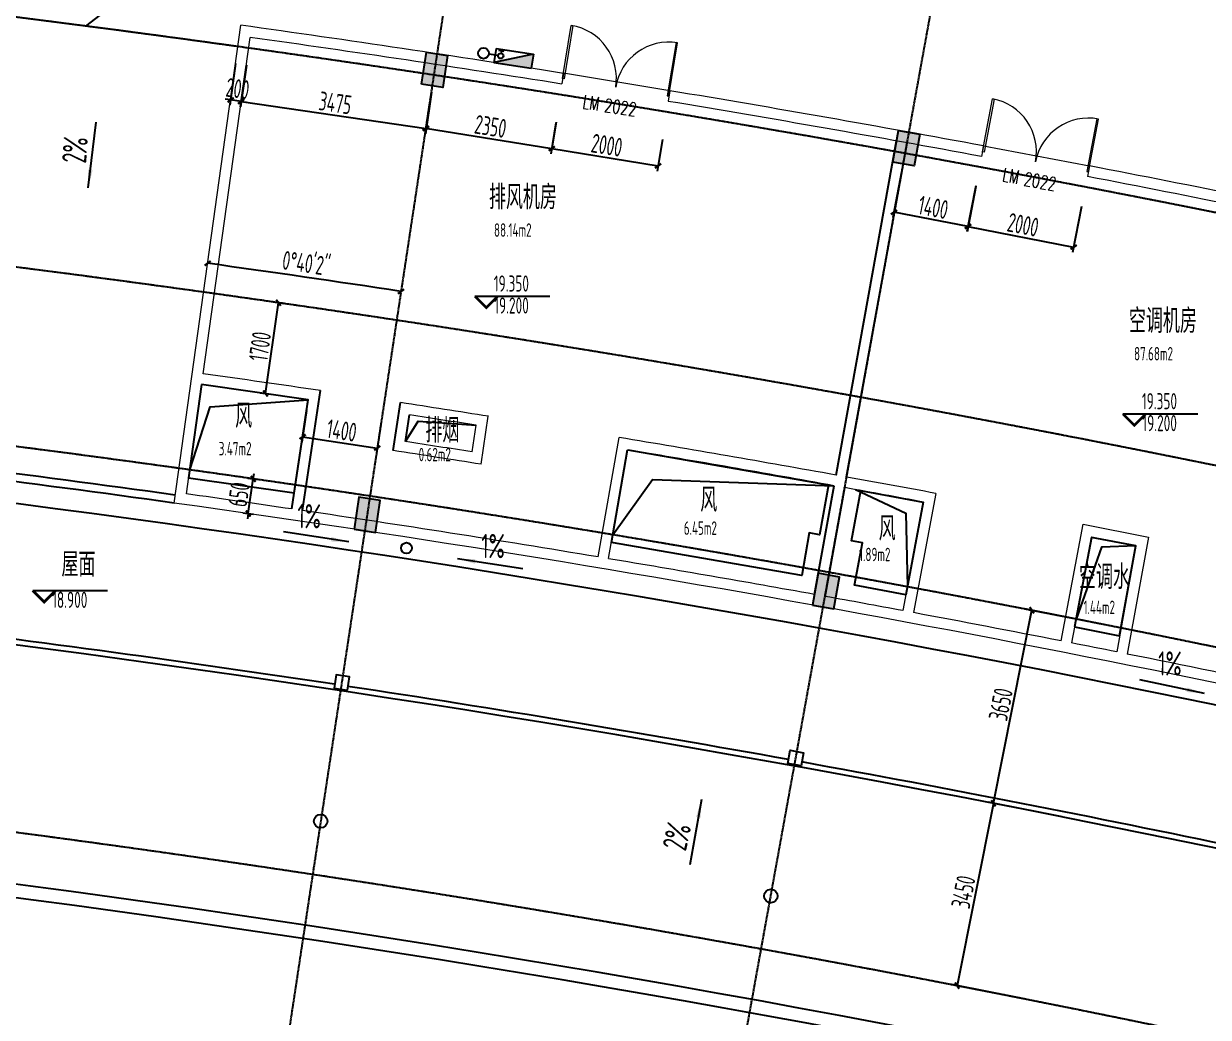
# Model space of a CAD drawing. Header units: millimetres. Extents: x 11536546 to 24947533, y -12764720 to -6308891.
# Drawn here: x 11817366 to 11839339, y -6406441 to -6388009 of the extents above; entities that cross this region are included whole.
import ezdxf
from ezdxf.enums import TextEntityAlignment as Align

# ---------------------------------------------------------------- set-up
doc = ezdxf.new("R2010")
doc.units = ezdxf.units.MM
doc.header["$LTSCALE"] = 10
doc.linetypes.add('A2-RG-AXIS$0$CENTER', pattern=[2, 1.25, -0.25, 0.25, -0.25])
doc.linetypes.add('A2-RG-AXIS$0$DOTE', pattern=[2.42, 2, -0.2, 0.02, -0.2])
for name, color, linetype in [('A2-RB-F5$0$$34$A-DIMS-100', 1, 'Continuous'), ('A2-RG-AXIS$0$A-GRID', 1, 'A2-RG-AXIS$0$CENTER'), ('A2-RI-F5$0$$0$AUDIT_D_120618114340-341', 1, 'Continuous'), ('A2-RI-F5$0$$2$A-SYMB', 4, 'Continuous'), ('A2-RI-F5$0$0P-FE-FH-P', 41, 'A2-RI-F5$0$YJdef_FE-FH_LINE_F'), ('A2-RI-F5$0$0P-FE-FH-V', 141, 'Continuous'), ('A2-RI-F5$0$0P-FE-HY', 141, 'Continuous'), ('A2-RI-F5$0$A-COLUMN', 9, 'Continuous'), ('A2-RI-F5$0$A-HOLE', 2, 'Continuous'), ('A2-RI-F5$0$A-ROOF-DRAN', 175, 'Continuous'), ('A2-RI-F5$0$A-ROOF-EDGE', 2, 'Continuous'), ('A2-RI-F5$0$A-SYMB', 4, 'Continuous'), ('A2-RI-F5$0$A-SYMB-AREA', 4, 'Continuous'), ('A2-RI-F5$0$A-SYMB-DOOR', 4, 'Continuous'), ('A2-RI-F5$0$A-SYMB-NAME', 4, 'Continuous'), ('A2-RI-F5$0$A-SYMB-VOID', 35, 'Continuous'), ('A2-RI-F5$0$an-wall', 4, 'Continuous'), ('A2-RS-F5$0$A-HATH-GRAY', 8, 'Continuous'), ('A2-RS-F5$0$A-WALL-CONC', 6, 'Continuous')]:
    doc.layers.add(name, color=color, linetype=linetype)
for name, color, linetype, lineweight in [('A2-RI-F5$0$$0$A-WALL', 7, 'Continuous', 5), ('A2-RI-F5$0$A-DOOR', 32, 'Continuous', 5), ('A2-RI-F5$0$A-WALL', 7, 'Continuous', 5), ('A2-RI-F5$0$ECADI-PARCEL NAMES', 2, 'Continuous', 9)]:
    doc.layers.add(name, color=color, linetype=linetype, lineweight=lineweight)
doc.styles.add('A2-RB-F5$0$$0$XD2008', font='hzs.shx', dxfattribs={"width": 0.7, "bigfont": 'hztxt.shx'})
doc.styles.add('A2-RI-F5$0$$0$XD2008', font='hzs.shx', dxfattribs={"width": 0.7, "bigfont": 'hztxt.shx'})
doc.styles.add('A2-RI-F5$0$ECADI', font='hzs.shx', dxfattribs={"width": 0.7, "bigfont": 'hztxt.shx'})
doc.styles.add('A2-RI-F5$0$ECADI-TXT', font='simplex.shx', dxfattribs={"bigfont": 'hztxt.shx'})
doc.styles.add('A2-RI-F5$0$hz1', font='hzs.shx', dxfattribs={"width": 0.75, "bigfont": 'hztxt.shx'})
doc.linetypes.add('A2-RI-F5$0$YJdef_FE-FH_LINE_F', pattern='A,4,-0.2,["F",A2-RI-F5$0$hz1,S=0.2,R=0,X=-0.1,Y=-0.1],-0.1', length=4.3)
doc.dimstyles.new('A2-RB-F5$0$$0$XD100$0', dxfattribs={"dimscale": 100, "dimtxt": 3.5, "dimasz": 1, "dimexe": 1, "dimexo": 2, "dimgap": 0.5, "dimtad": 1, "dimdec": 0, "dimdsep": 46, "dimtxsty": 'A2-RB-F5$0$$0$XD2008', "dimblk1": 'A2-RB-F5$0$$20$_ArchTick', "dimblk2": 'A2-RB-F5$0$$20$_ArchTick', "dimsah": 1, "dimcen": 2.5, "dimclrt": 4, "dimaunit": 1, "dimadec": 0, "dimazin": 0, "dimtfac": 1, "dimtdec": 0, "dimtix": 1, "dimtmove": 2, "dimatfit": 3, "dimfxl": 0, "dimtolj": 1, "dimtzin": 0, "dimarcsym": 0})

# ---------------------------------------------------------------- blocks, each defined once
blk = doc.blocks.new('A2-RS-F5')
at = {"layer": 'A2-RS-F5$0$A-HATH-GRAY', "ltscale": 3}
h = blk.add_hatch(color=256, dxfattribs=at)
h.paths.add_polyline_path([(11842322, -6391691), (11842713, -6391773), (11842589, -6392360), (11842198, -6392278)])
h.paths.add_polyline_path([(11833592, -6389988), (11833986, -6390056), (11833883, -6390647), (11833489, -6390579)])
h.paths.add_polyline_path([(11824745, -6389130), (11824835, -6388536), (11825230, -6388596), (11825140, -6389190)])
h.paths.add_polyline_path([(11852697, -6394780), (11853087, -6394870), (11853221, -6394285), (11852832, -6394195)])
h.paths.add_polyline_path([(11847879, -6393631), (11848268, -6393725), (11848409, -6393141), (11848020, -6393048)])
h.paths.add_polyline_path([(11854621, -6386809), (11855011, -6386899), (11855146, -6386314), (11854756, -6386224)])
h.paths.add_polyline_path([(11849801, -6385659), (11850189, -6385753), (11850330, -6385169), (11849941, -6385076)])
h.paths.add_polyline_path([(11850762, -6402796), (11851151, -6402890), (11851291, -6402306), (11850902, -6402213)])
h.paths.add_polyline_path([(11845946, -6401652), (11846335, -6401745), (11846475, -6401162), (11846086, -6401068)])
h.paths.add_polyline_path([(11840458, -6400444), (11840849, -6400527), (11840973, -6399940), (11840581, -6399857)])
h.paths.add_polyline_path([(11831998, -6398793), (11832391, -6398865), (11832498, -6398274), (11832105, -6398203)])
h.paths.add_polyline_path([(11823494, -6397385), (11823890, -6397445), (11823979, -6396852), (11823584, -6396792)])
h.paths.add_polyline_path([(11793833, -6381539), (11794232, -6381564), (11794271, -6380965), (11793872, -6380940)])
h.paths.add_polyline_path([(11801616, -6382017), (11802015, -6382043), (11802054, -6381444), (11801655, -6381419)])
h.paths.add_polyline_path([(11801857, -6378275), (11802256, -6378301), (11802294, -6377702), (11801895, -6377676)])
h.paths.add_polyline_path([(11794074, -6377796), (11794473, -6377822), (11794512, -6377223), (11794112, -6377197)])
h.paths.add_polyline_path([(11800792, -6394842), (11801191, -6394867), (11801229, -6394268), (11800830, -6394243)])
h.paths.add_polyline_path([(11793208, -6394376), (11793607, -6394402), (11793646, -6393803), (11793247, -6393778)])
h.paths.add_polyline_path([(11801032, -6391099), (11801431, -6391125), (11801470, -6390526), (11801071, -6390500)])
h.paths.add_polyline_path([(11793782, -6385445), (11794182, -6385471), (11794143, -6386069), (11793744, -6386044)])
h.paths.add_polyline_path([(11789498, -6385266), (11789898, -6385280), (11789877, -6385880), (11789477, -6385866)])
h.paths.add_polyline_path([(11780626, -6385086), (11781026, -6385086), (11781027, -6385686), (11780627, -6385686)])
h.paths.add_polyline_path([(11771756, -6385156), (11772156, -6385150), (11772167, -6385749), (11771767, -6385756)])
h.paths.add_polyline_path([(11762877, -6385486), (11763277, -6385465), (11763307, -6386064), (11762908, -6386085)])
h.paths.add_polyline_path([(11789181, -6394211), (11789581, -6394225), (11789602, -6393625), (11789202, -6393611)])
h.paths.add_polyline_path([(11780564, -6394035), (11780964, -6394037), (11780967, -6393437), (11780567, -6393435)])
h.paths.add_polyline_path([(11771944, -6394106), (11772344, -6394097), (11772331, -6393497), (11771931, -6393506)])
h.paths.add_polyline_path([(11752786, -6395149), (11753185, -6395118), (11753137, -6394520), (11752739, -6394551)])
h.paths.add_polyline_path([(11756405, -6378216), (11756804, -6378185), (11756756, -6377587), (11756357, -6377618)])
h.paths.add_polyline_path([(11793449, -6390634), (11793848, -6390659), (11793887, -6390061), (11793487, -6390035)])
h.paths.add_polyline_path([(11763331, -6394424), (11763730, -6394404), (11763700, -6393805), (11763300, -6393825)])
h.paths.add_polyline_path([(11751470, -6378602), (11751869, -6378570), (11751821, -6377972), (11751422, -6378003)])
h.paths.add_polyline_path([(11757057, -6386441), (11757456, -6386413), (11757410, -6385815), (11757012, -6385843)])
h.paths.add_polyline_path([(11752124, -6386826), (11752523, -6386794), (11752475, -6386196), (11752077, -6386228)])
h.paths.add_polyline_path([(11757522, -6394777), (11757921, -6394747), (11757872, -6394149), (11757473, -6394179)])
at = {"layer": 'A2-RS-F5$0$A-WALL-CONC'}
for points in [[(11824745, -6389130), (11824835, -6388536), (11825230, -6388596), (11825140, -6389190)], [(11833592, -6389988), (11833986, -6390056), (11833883, -6390647), (11833489, -6390579)]]:
    blk.add_lwpolyline(points, close=True, dxfattribs=at)
for points in [[(11823494, -6397385), (11823890, -6397445), (11823979, -6396852), (11823584, -6396792)], [(11831998, -6398793), (11832391, -6398865), (11832498, -6398274), (11832105, -6398203)]]:
    blk.add_3dface(points, dxfattribs=at)
blk = doc.blocks.new('A2-RG-AXIS')
at = {"layer": 'A2-RG-AXIS$0$A-GRID', "linetype": 'A2-RG-AXIS$0$DOTE'}
for p, q in [((11827609, -6371560.4), (11821587.2, -6411306.8)), ((11829692, -6412654), (11836852.5, -6373096.9))]:
    blk.add_line(p, q, dxfattribs=at)
for radius, start, end in [(313400, 75.589285, 95.407644), (308700, 75.589285, 95.407644), (304100, 75.589285, 95.407644), (300800, 75.589285, 95.407644), (293700, 75.589281, 95.407645), (289100, 75.589281, 95.407645)]:
    blk.add_arc((11778730.7, -6694178.7), radius, start, end, dxfattribs=at)
blk = doc.blocks.new('A2-RI-F5$0$A$C2779201F')
for points in [[(0, 0), (0, 1000), (30, 1000), (30, 0)], [(2000, 0), (2000, 1000), (1970, 1000), (1970, 0)]]:
    blk.add_lwpolyline(points, close=True)
for centre, start, end in [((0, 0), 0, 90), ((2000, 0), 90, 180)]:
    blk.add_arc(centre, 1000, start, end)
blk = doc.blocks.new('A2-RI-F5$0$$2$ECADI-TAG-HGHT（国标）')
at = {"color": 1}
blk.add_line((-2.12, 2.12), (11.77, 2.12), dxfattribs=at)
at = {"color": 1, "const_width": 0.5}
blk.add_lwpolyline([(-2.12, 2.12), (0, 0), (2.12, 2.12)], dxfattribs=at)
at = {"style": 'A2-RI-F5$0$$0$XD2008', "width": 0.7}
blk.add_attdef('FL', text='', height=3, dxfattribs=at).set_placement((-2.69, 2.97), align=Align.RIGHT)
for tag, p in [('F.F.L.', (2.28, 2.97)), ('T.O.S.', (2.28, -1.1))]:
    blk.add_attdef(tag, p, '', height=3, dxfattribs=at)
blk = doc.blocks.new('A2-RI-F5$0$5erhfh')
at = {"layer": 'A2-RI-F5$0$A-SYMB-AREA', "style": 'A2-RI-F5$0$ECADI', "width": 0.7}
blk.add_attdef('340M2', text='', height=2.5, dxfattribs=at).set_placement((0, 1.25), align=Align.MIDDLE_LEFT)
at = {"layer": 'A2-RI-F5$0$A-SYMB-NAME', "style": 'A2-RI-F5$0$ECADI', "width": 0.7}
blk.add_attdef('CHINESENAME', (-12.29, 3.09), '', height=4.5, dxfattribs=at)
blk = doc.blocks.new('A2-RI-F5$0$ECADI-TAG-DOOR')
blk = doc.blocks.new('A2-RI-F5$0$A$C6F954C98')
at = {"extrusion": (0, 0, -1)}
blk.add_hatch(color=256, dxfattribs=at).paths.add_polyline_path([(-260, 700), (0, 0), (0, 700)])
for p, q in [((260, 700), (0, 700)), ((0, 0), (0, 700)), ((260, 700), (0, 0)), ((260, 0), (260, 700)), ((260, 0), (0, 0)), ((231, 106, 0), (191, 106, 0)), ((231, 156, 0), (231, 56, 0))]:
    blk.add_line(p, q, dxfattribs=at)
blk.add_circle((-141, 106, 0), 50, dxfattribs=at)
blk = doc.blocks.new('A2-RI-F5')
for p, q in [((11832434, -6396382), (11833556, -6390183)), ((11832631, -6396418), (11833753, -6390219)), ((11822535, -6397040), (11822872, -6394816)), ((11822337, -6397011), (11822644, -6394984)), ((11824221, -6395928), (11824355, -6395038)), ((11824448, -6395760), (11824523, -6395266)), ((11832033, -6398596), (11832399, -6396579)), ((11832230, -6398632), (11832595, -6396615))]:
    blk.add_line(p, q)
at = {"layer": 'A2-RI-F5$0$$0$A-WALL'}
for p, q in [((11825850, -6396181), (11825984, -6395291)), ((11825682, -6395952), (11825757, -6395458))]:
    blk.add_line(p, q, dxfattribs=at)
for radius, start, end in [(302600, 81.61213, 82.02877), (302400, 81.65018, 82.02876), (302600, 81.01597, 81.32811), (302400, 81.05362, 81.29018), (301900, 81.05307, 81.29003), (302600, 79.77737, 80.55084), (301700, 81.01487, 81.32795), (302400, 79.77739, 80.5133), (302600, 79.42129, 79.7395), (302400, 79.45918, 79.7395)]:
    blk.add_arc((11778731, -6694179), radius, start, end, dxfattribs=at)
at = {"layer": 'A2-RI-F5$0$$0$AUDIT_D_120618114340-341'}
for p, q in [((11818562, -6391052), (11818709, -6389833)), ((11823397, -6397622), (11822184, -6397433)), ((11825410, -6397932), (11826624, -6398117)), ((11839270, -6400433), (11838069, -6400179)), ((11829937, -6402403), (11829723, -6403612))]:
    blk.add_line(p, q, dxfattribs=at)
at = {"layer": 'A2-RI-F5$0$$0$AUDIT_D_120618114340-341', "extrusion": (0, 0, -1)}
for points in [[(-11818645, -6390727), (-11818562, -6390716), (-11818561, -6391055)], [(-11823062, -6397614), (-11823074, -6397531), (-11823401, -6397623)], [(-11825733, -6398026), (-11825746, -6397943), (-11825407, -6397932)], [(-11838936, -6400407), (-11838953, -6400325), (-11839274, -6400433)], [(-11829922, -6402738), (-11829839, -6402724), (-11829938, -6402399)]]:
    blk.add_solid(points, dxfattribs=at)
at = {"layer": 'A2-RI-F5$0$0P-FE-FH-P'}
blk.add_line((11826165, -6388598, 0), (11825994, -6388573, 0), dxfattribs=at)
at = {"layer": 'A2-RI-F5$0$0P-FE-FH-V'}
blk.add_circle((11825895, -6388558, 0), 100, dxfattribs=at)
at = {"layer": 'A2-RI-F5$0$A-COLUMN'}
for points in [[(11823370, -6400375), (11823407, -6400128), (11823160, -6400090), (11823123, -6400338)], [(11831542, -6401733), (11831586, -6401487), (11831832, -6401532), (11831788, -6401778)]]:
    blk.add_lwpolyline(points, close=True, dxfattribs=at)
for centre in [(11822875, -6402803), (11831224, -6404191)]:
    blk.add_circle(centre, 125, dxfattribs=at)
at = {"layer": 'A2-RI-F5$0$A-HOLE', "ltscale": 500}
for points in [[(11820666, -6394701), (11820425, -6396431), (11822383, -6396711), (11822644, -6394984), (11820666, -6394701)], [(11828572, -6395914), (11832297, -6396561), (11832128, -6397494), (11831936, -6397456), (11831799, -6398248), (11828268, -6397636), (11828567, -6395914)], [(11832887, -6396668), (11834050, -6396885), (11833730, -6398601), (11832776, -6398427), (11832923, -6397639), (11832718, -6397602), (11832896, -6396669)], [(11836860, -6399200), (11837693, -6399366), (11837996, -6397694), (11837174, -6397539), (11836860, -6399200)]]:
    blk.add_lwpolyline(points, dxfattribs=at)
at = {"layer": 'A2-RI-F5$0$A-ROOF-DRAN'}
blk.add_circle((11824466, -6397736), 100, dxfattribs=at)
for radius, start, end in [(308700, 82.06636, 83.1045), (299750, 77.09857, 93.89836)]:
    blk.add_arc((11778731, -6694179), radius, start, end, dxfattribs=at)
at = {"layer": 'A2-RI-F5$0$A-ROOF-EDGE'}
for centre, radius, start, end in [((11778730, -6694179), 300300, 82.06659, 85.19349), ((11779034, -6691537), 297492, 82.05438, 85.20868), ((11778731, -6694179), 292750, 76.29192, 95.32205), ((11778731, -6694179), 292500, 76.24299, 95.37098)]:
    blk.add_arc(centre, radius, start, end, dxfattribs=at)
at = {"layer": 'A2-RI-F5$0$A-SYMB'}
blk.add_lwpolyline([(11820414, -6387537), (11819178, -6387537), (11818510, -6388052)], dxfattribs=at)
at = {"layer": 'A2-RI-F5$0$A-SYMB-VOID', "ltscale": 500}
for points in [[(11820446, -6396285), (11820827, -6395116), (11822644, -6394984)], [(11824448, -6395760), (11824683, -6395385), (11825757, -6395458)], [(11828294, -6397490), (11829029, -6396465), (11832399, -6396579)], [(11832792, -6396650), (11833726, -6397089), (11833757, -6398455)], [(11837996, -6397694), (11837356, -6397721), (11836887, -6399054)]]:
    blk.add_lwpolyline(points, dxfattribs=at)
at = {"layer": 'A2-RI-F5$0$A-WALL'}
for p, q in [((11820157, -6396901), (11821395, -6388037)), ((11820694, -6394502), (11821565, -6388263)), ((11827379, -6388931), (11827348, -6389127)), ((11829353, -6389252), (11829320, -6389449)), ((11835172, -6390275), (11835135, -6390472)), ((11837137, -6390647), (11837099, -6390843)), ((11820383, -6396731), (11820666, -6394701)), ((11828019, -6397900), (11828409, -6395685)), ((11828216, -6397933), (11828572, -6395914)), ((11834051, -6396882), (11833674, -6398897)), ((11834284, -6396722), (11833871, -6398934)), ((11836607, -6399458), (11837017, -6397296)), ((11837017, -6397296), (11838228, -6397536)), ((11837176, -6397531), (11836804, -6399496)), ((11837176, -6397531), (11837996, -6397694)), ((11838228, -6397536), (11837836, -6399702)), ((11837996, -6397694), (11837640, -6399662))]:
    blk.add_line(p, q, dxfattribs=at)
for radius, start, end in [(309100, 80.94478, 82.06634), (308900, 80.9448, 82.02925), (308900, 79.47895, 80.57408), (309100, 79.47888, 80.57405), (309100, 78.01637, 79.10813), (308900, 78.01644, 79.10821), (300150, 76.83045, 82.06676), (300350, 81.65199, 82.0286), (300350, 80.55492, 81.61383), (300350, 79.77765, 80.51676), (300350, 79.45944, 79.7395), (300350, 78.88976, 79.42129), (300350, 78.68897, 78.8516), (300350, 78.03699, 78.65081)]:
    blk.add_arc((11778731, -6694179), radius, start, end, dxfattribs=at)
at = {"layer": 'A2-RI-F5$0$an-wall'}
for radius, start, end in [(297150, 76.6606, 94.29744), (297250, 81.40887, 83.00609), (297250, 79.76345, 81.36068), (297250, 78.11804, 79.71526)]:
    blk.add_arc((11778730, -6694179), radius, start, end, dxfattribs=at)
at = {"layer": 'A2-RI-F5$0$ECADI-PARCEL NAMES'}
for p, q in [((11829353, -6389252), (11827379, -6388929)), ((11835172, -6390275), (11837137, -6390644)), ((11837134, -6390661), (11837134, -6390661))]:
    blk.add_line(p, q, dxfattribs=at)
ref = blk.add_blockref('A2-RI-F5$0$5erhfh', (11818875, -6390601), dxfattribs=dict(xscale=-99.99999999968374, yscale=99.99999999968374, zscale=99.99999999968374, rotation=85.5891227140324))
ref.add_attrib('CHINESENAME', '2%%%', (11818523, -6390609), dxfattribs={"layer": 'A2-RI-F5$0$A-SYMB-NAME', "height": 450, "rotation": 85.5891, "style": 'A2-RI-F5$0$ECADI', "width": 0.7})
ref = blk.add_blockref('A2-RI-F5$0$5erhfh', (11826881, -6394086), dxfattribs=dict(xscale=100, yscale=100, zscale=100))
ref.add_attrib('340M2', '88.14m2', (11826089, -6391962), dxfattribs={"layer": 'A2-RI-F5$0$A-SYMB-AREA', "height": 250, "style": 'A2-RI-F5$0$ECADI', "width": 0.7})
ref.add_attrib('CHINESENAME', '排风机房', (11825996, -6391452), dxfattribs={"layer": 'A2-RI-F5$0$A-SYMB-NAME', "height": 450, "style": 'A2-RI-F5$0$ECADI', "width": 0.7})
ref = blk.add_blockref('A2-RI-F5$0$5erhfh', (11838753, -6396381), dxfattribs=dict(xscale=100, yscale=100, zscale=100))
ref.add_attrib('340M2', '87.68m2', (11837961, -6394256), dxfattribs={"layer": 'A2-RI-F5$0$A-SYMB-AREA', "height": 250, "style": 'A2-RI-F5$0$ECADI', "width": 0.7})
ref.add_attrib('CHINESENAME', '空调机房', (11837867, -6393747), dxfattribs={"layer": 'A2-RI-F5$0$A-SYMB-NAME', "height": 450, "style": 'A2-RI-F5$0$ECADI', "width": 0.7})
ref = blk.add_blockref('A2-RI-F5$0$5erhfh', (11822173, -6398142), dxfattribs=dict(xscale=100, yscale=100, zscale=100))
ref.add_attrib('340M2', '3.47m2', (11820985, -6396017), dxfattribs={"layer": 'A2-RI-F5$0$A-SYMB-AREA', "height": 250, "style": 'A2-RI-F5$0$ECADI', "width": 0.7})
ref.add_attrib('CHINESENAME', '风', (11821288, -6395507), dxfattribs={"layer": 'A2-RI-F5$0$A-SYMB-NAME', "height": 450, "style": 'A2-RI-F5$0$ECADI', "width": 0.7})
ref = blk.add_blockref('A2-RI-F5$0$5erhfh', (11826320, -6396894), dxfattribs=dict(xscale=100, yscale=100, zscale=100))
ref.add_attrib('340M2', '0.62m2', (11824692, -6396127), dxfattribs={"layer": 'A2-RI-F5$0$A-SYMB-AREA', "height": 250, "style": 'A2-RI-F5$0$ECADI', "width": 0.7})
ref.add_attrib('CHINESENAME', '排烟', (11824817, -6395779), dxfattribs={"layer": 'A2-RI-F5$0$A-SYMB-NAME', "height": 450, "style": 'A2-RI-F5$0$ECADI', "width": 0.7})
ref = blk.add_blockref('A2-RI-F5$0$5erhfh', (11830800, -6399700), dxfattribs=dict(xscale=100, yscale=100, zscale=100))
ref.add_attrib('340M2', '6.45m2', (11829610, -6397491), dxfattribs={"layer": 'A2-RI-F5$0$A-SYMB-AREA', "height": 250, "style": 'A2-RI-F5$0$ECADI', "width": 0.7})
ref.add_attrib('CHINESENAME', '风', (11829915, -6397066), dxfattribs={"layer": 'A2-RI-F5$0$A-SYMB-NAME', "height": 450, "style": 'A2-RI-F5$0$ECADI', "width": 0.7})
ref = blk.add_blockref('A2-RI-F5$0$5erhfh', (11822975, -6397723), dxfattribs=dict(xscale=99.99999999968374, yscale=99.99999999968374, zscale=99.99999999968374, rotation=359.5617199320547))
ref.add_attrib('CHINESENAME', '1%%%', (11822443, -6397369), dxfattribs={"layer": 'A2-RI-F5$0$A-SYMB-NAME', "height": 450, "rotation": 359.5617, "style": 'A2-RI-F5$0$ECADI', "width": 0.7})
ref = blk.add_blockref('A2-RI-F5$0$5erhfh', (11834110, -6400232), dxfattribs=dict(xscale=100, yscale=100, zscale=100))
ref.add_attrib('340M2', '1.89m2', (11832860, -6397980), dxfattribs={"layer": 'A2-RI-F5$0$A-SYMB-AREA', "height": 250, "style": 'A2-RI-F5$0$ECADI', "width": 0.7})
ref.add_attrib('CHINESENAME', '风', (11833225, -6397597), dxfattribs={"layer": 'A2-RI-F5$0$A-SYMB-NAME', "height": 450, "style": 'A2-RI-F5$0$ECADI', "width": 0.7})
ref = blk.add_blockref('A2-RI-F5$0$5erhfh', (11826386, -6398276), dxfattribs=dict(xscale=99.99999999968374, yscale=99.99999999968374, zscale=99.99999999968374, rotation=359.5617199320547))
ref.add_attrib('CHINESENAME', '1%%%', (11825853, -6397922), dxfattribs={"layer": 'A2-RI-F5$0$A-SYMB-NAME', "height": 450, "rotation": 359.5617, "style": 'A2-RI-F5$0$ECADI', "width": 0.7})
ref = blk.add_blockref('A2-RI-F5$0$5erhfh', (11818952, -6400901), dxfattribs=dict(xscale=100, yscale=100, zscale=100))
ref.add_attrib('CHINESENAME', '屋面', (11818067, -6398266), dxfattribs={"layer": 'A2-RI-F5$0$A-SYMB-NAME', "height": 450, "style": 'A2-RI-F5$0$ECADI', "width": 0.7})
ref = blk.add_blockref('A2-RI-F5$0$5erhfh', (11838741, -6399704), dxfattribs=dict(xscale=100, yscale=100, zscale=100))
ref.add_attrib('340M2', '1.44m2', (11837024, -6398960), dxfattribs={"layer": 'A2-RI-F5$0$A-SYMB-AREA', "height": 250, "style": 'A2-RI-F5$0$ECADI', "width": 0.7})
ref.add_attrib('CHINESENAME', '空调水', (11836941, -6398498), dxfattribs={"layer": 'A2-RI-F5$0$A-SYMB-NAME', "height": 450, "style": 'A2-RI-F5$0$ECADI', "width": 0.7})
ref = blk.add_blockref('A2-RI-F5$0$5erhfh', (11838940, -6400456), dxfattribs=dict(xscale=99.99999999968374, yscale=99.99999999968374, zscale=99.99999999968374, rotation=359.5617199320547))
ref.add_attrib('CHINESENAME', '1%%%', (11838408, -6400101), dxfattribs={"layer": 'A2-RI-F5$0$A-SYMB-NAME', "height": 450, "rotation": 359.5617, "style": 'A2-RI-F5$0$ECADI', "width": 0.7})
ref = blk.add_blockref('A2-RI-F5$0$5erhfh', (11830105, -6402925), dxfattribs=dict(xscale=99.99999999968377, yscale=99.99999999968377, zscale=99.99999999968377, rotation=77.49466613827126))
ref.add_attrib('CHINESENAME', '2%%%', (11829648, -6403372), dxfattribs={"layer": 'A2-RI-F5$0$A-SYMB-NAME', "height": 450, "rotation": 77.4947, "style": 'A2-RI-F5$0$ECADI', "width": 0.7})
at = {"layer": 'A2-RI-F5$0$$2$A-SYMB'}
ref = blk.add_blockref('A2-RI-F5$0$$2$ECADI-TAG-HGHT（国标）', (11825948, -6393276), dxfattribs=dict(at, xscale=100, yscale=100, zscale=100))
ref.add_attrib('F.F.L.', '19.350', (11826085, -6392979), dxfattribs={"layer": '0', "height": 300, "style": 'A2-RI-F5$0$$0$XD2008', "width": 0.7})
ref.add_attrib('T.O.S.', '19.200', (11826094, -6393387), dxfattribs={"layer": '0', "height": 300, "style": 'A2-RI-F5$0$$0$XD2008', "width": 0.7})
ref = blk.add_blockref('A2-RI-F5$0$$2$ECADI-TAG-HGHT（国标）', (11837968, -6395459), dxfattribs=dict(at, xscale=100, yscale=100, zscale=100))
ref.add_attrib('F.F.L.', '19.350', (11838106, -6395162), dxfattribs={"layer": '0', "height": 300, "style": 'A2-RI-F5$0$$0$XD2008', "width": 0.7})
ref.add_attrib('T.O.S.', '19.200', (11838115, -6395569), dxfattribs={"layer": '0', "height": 300, "style": 'A2-RI-F5$0$$0$XD2008', "width": 0.7})
ref = blk.add_blockref('A2-RI-F5$0$$2$ECADI-TAG-HGHT（国标）', (11817746, -6398736), dxfattribs=dict(at, xscale=100, yscale=100, zscale=100))
ref.add_attrib('T.O.S.', '18.900', (11817893, -6398847), dxfattribs={"layer": '0', "height": 300, "style": 'A2-RI-F5$0$$0$XD2008', "width": 0.7})
at = {"layer": 'A2-RI-F5$0$0P-FE-HY', "xscale": -1, "rotation": 261.375296563467}
blk.add_blockref('A2-RI-F5$0$A$C6F954C98', (11826089, -6388729), dxfattribs=at)
at = {"layer": 'A2-RI-F5$0$A-DOOR'}
for p, rotation in [((11827360, -6389027), 350.7151898153169), ((11835151, -6390384), 349.1832292435855)]:
    blk.add_blockref('A2-RI-F5$0$A$C2779201F', p, dxfattribs=dict(at, rotation=rotation))
at = {"layer": 'A2-RI-F5$0$A-SYMB-DOOR'}
ref = blk.add_blockref('A2-RI-F5$0$ECADI-TAG-DOOR', (11828145, -6390376), dxfattribs=dict(at, xscale=99.99999999833322, yscale=99.99999999833322, zscale=99.99999999833322, rotation=351.587748184))
ref.add_attrib('门窗主编号1', 'LM', dxfattribs={"height": 250, "rotation": 351.5877, "style": 'A2-RI-F5$0$ECADI-TXT', "width": 0.7}).set_placement((11828024, -6389621), align=Align.RIGHT)
ref.add_attrib('门窗主编号2', '2022', (11828121, -6389640, 333), dxfattribs={"height": 250, "rotation": 351.5877, "style": 'A2-RI-F5$0$ECADI-TXT', "width": 0.7})
ref = blk.add_blockref('A2-RI-F5$0$ECADI-TAG-DOOR', (11835899, -6391741), dxfattribs=dict(at, xscale=99.99999999833324, yscale=99.99999999833324, zscale=99.99999999833324, rotation=349.587748184))
ref.add_attrib('门窗主编号1', 'LM', dxfattribs={"height": 250, "rotation": 349.5877, "style": 'A2-RI-F5$0$ECADI-TXT', "width": 0.7}).set_placement((11835805, -6390983), align=Align.RIGHT)
ref.add_attrib('门窗主编号2', '2022', (11835901, -6391005, 333), dxfattribs={"height": 250, "rotation": 349.5877, "style": 'A2-RI-F5$0$ECADI-TXT', "width": 0.7})
blk = doc.blocks.new('A2-RB-F5$0$$20$_ArchTick')
at = {"color": 0, "linetype": 'ByBlock', "const_width": 0.4}
blk.add_lwpolyline([(-0.5, -0.5), (0.5, 0.5)], dxfattribs=at)
blk = doc.blocks.new('*D815')
at = {"layer": 'A2-RB-F5$0$$34$A-DIMS-100', "color": 0, "lineweight": -2, "transparency": 16777216}
for p, q in [((11822614, -6395183), (11822525, -6395771)), ((11823998, -6395393), (11823909, -6395981)), ((11822540, -6395672), (11823924, -6395882))]:
    blk.add_line(p, q, dxfattribs=at)
at = {"layer": 'Defpoints', "color": 0, "transparency": 16777216}
for p in [(11822644, -6394985), (11824028, -6395195), (11823924, -6395882)]:
    blk.add_point(p, dxfattribs=at)
at = {"layer": 'A2-RB-F5$0$$34$A-DIMS-100', "color": 0, "lineweight": -2, "transparency": 16777216, "xscale": 100, "yscale": 100, "zscale": 100}
for p, rotation in [((11822540, -6395672), 171.3849183287508), ((11823924, -6395882), 351.3849183287508)]:
    blk.add_blockref('A2-RB-F5$0$$20$_ArchTick', p, dxfattribs=dict(at, rotation=rotation))
at = {"layer": 'A2-RB-F5$0$$34$A-DIMS-100', "color": 4, "transparency": 16777216, "insert": (11823266, -6395555), "char_height": 350, "attachment_point": 5, "rotation": 351.3849, "style": 'A2-RB-F5$0$$0$XD2008'}
blk.add_mtext('\\A1;1400', dxfattribs=at)
blk = doc.blocks.new('*D816')
at = {"layer": 'A2-RB-F5$0$$34$A-DIMS-100', "color": 0, "lineweight": -2, "transparency": 16777216}
for p, q in [((11821523, -6396438), (11821723, -6396467)), ((11821532, -6397096), (11821624, -6396453)), ((11821624, -6396453), (11821639, -6396354)), ((11821431, -6397082), (11821631, -6397110)), ((11821532, -6397096), (11821518, -6397195))]:
    blk.add_line(p, q, dxfattribs=at)
at = {"layer": 'Defpoints', "color": 0, "transparency": 16777216}
for p in [(11821325, -6396410), (11821624, -6396453), (11821233, -6397053)]:
    blk.add_point(p, dxfattribs=at)
at = {"layer": 'A2-RB-F5$0$$34$A-DIMS-100', "color": 0, "lineweight": -2, "transparency": 16777216, "xscale": 100, "yscale": 100, "zscale": 100}
for p, rotation in [((11821624, -6396453), 261.859286927577), ((11821532, -6397096), 81.85928692757705)]:
    blk.add_blockref('A2-RB-F5$0$$20$_ArchTick', p, dxfattribs=dict(at, rotation=rotation))
at = {"layer": 'A2-RB-F5$0$$34$A-DIMS-100', "color": 4, "transparency": 16777216, "insert": (11821356, -6396742), "char_height": 350, "attachment_point": 5, "rotation": 81.8593, "style": 'A2-RB-F5$0$$0$XD2008'}
blk.add_mtext('\\A1;650', dxfattribs=at)
blk = doc.blocks.new('*D817')
at = {"layer": 'A2-RB-F5$0$$34$A-DIMS-100', "color": 0, "lineweight": -2, "transparency": 16777216}
for p, q in [((11821851, -6394869), (11822092, -6393186)), ((11821991, -6393171), (11822191, -6393200)), ((11821750, -6394854), (11821950, -6394883))]:
    blk.add_line(p, q, dxfattribs=at)
at = {"layer": 'Defpoints', "color": 0, "transparency": 16777216}
for p in [(11821793, -6393143), (11822092, -6393186), (11821552, -6394826)]:
    blk.add_point(p, dxfattribs=at)
at = {"layer": 'A2-RB-F5$0$$34$A-DIMS-100', "color": 0, "lineweight": -2, "transparency": 16777216, "xscale": 100, "yscale": 100, "zscale": 100}
for p, rotation in [((11822092, -6393186), 81.85928692757057), ((11821851, -6394869), 261.8592869275706)]:
    blk.add_blockref('A2-RB-F5$0$$20$_ArchTick', p, dxfattribs=dict(at, rotation=rotation))
at = {"layer": 'A2-RB-F5$0$$34$A-DIMS-100', "color": 4, "transparency": 16777216, "insert": (11821749, -6393995), "char_height": 350, "attachment_point": 5, "rotation": 81.8593, "style": 'A2-RB-F5$0$$0$XD2008'}
blk.add_mtext('\\A1;1700', dxfattribs=at)
blk = doc.blocks.new('*D820')
at = {"layer": 'A2-RB-F5$0$$34$A-DIMS-100', "color": 0, "lineweight": -2, "transparency": 16777216}
for p, q in [((11835354, -6402470), (11834679, -6405853)), ((11836629, -6402724), (11835255, -6402450)), ((11835955, -6406107), (11834581, -6405833))]:
    blk.add_line(p, q, dxfattribs=at)
at = {"layer": 'Defpoints', "color": 0, "transparency": 16777216}
for p in [(11836825, -6402763), (11834679, -6405853), (11836151, -6406146)]:
    blk.add_point(p, dxfattribs=at)
at = {"layer": 'A2-RB-F5$0$$34$A-DIMS-100', "color": 0, "lineweight": -2, "transparency": 16777216, "xscale": 100, "yscale": 100, "zscale": 100}
for p, rotation in [((11835354, -6402470), 78.72568405134612), ((11834679, -6405853), 258.7256840513461)]:
    blk.add_blockref('A2-RB-F5$0$$20$_ArchTick', p, dxfattribs=dict(at, rotation=rotation))
at = {"layer": 'A2-RB-F5$0$$34$A-DIMS-100', "color": 4, "transparency": 16777216, "insert": (11834796, -6404117), "char_height": 350, "attachment_point": 5, "rotation": 78.7257, "style": 'A2-RB-F5$0$$0$XD2008'}
blk.add_mtext('\\A1;3450', dxfattribs=at)
blk = doc.blocks.new('*D821')
at = {"layer": 'A2-RB-F5$0$$34$A-DIMS-100', "color": 0, "lineweight": -2, "transparency": 16777216}
for p, q in [((11835354, -6402470), (11836067, -6398890)), ((11837341, -6399144), (11835968, -6398871)), ((11836629, -6402724), (11835256, -6402451))]:
    blk.add_line(p, q, dxfattribs=at)
at = {"layer": 'Defpoints', "color": 0, "transparency": 16777216}
for p in [(11836067, -6398890), (11837537, -6399183), (11836825, -6402763)]:
    blk.add_point(p, dxfattribs=at)
at = {"layer": 'A2-RB-F5$0$$34$A-DIMS-100', "color": 0, "lineweight": -2, "transparency": 16777216, "xscale": 100, "yscale": 100, "zscale": 100}
for p, rotation in [((11836067, -6398890), 78.74299741494018), ((11835354, -6402470), 258.7429974149401)]:
    blk.add_blockref('A2-RB-F5$0$$20$_ArchTick', p, dxfattribs=dict(at, rotation=rotation))
at = {"layer": 'A2-RB-F5$0$$34$A-DIMS-100', "color": 4, "transparency": 16777216, "insert": (11835490, -6400636), "char_height": 350, "attachment_point": 5, "rotation": 78.743, "style": 'A2-RB-F5$0$$0$XD2008'}
blk.add_mtext('\\A1;3650', dxfattribs=at)
blk = doc.blocks.new('*D825')
at = {"layer": 'A2-RB-F5$0$$34$A-DIMS-100', "color": 0, "lineweight": -2, "transparency": 16777216}
blk.add_arc((11777755, -6700618), 311153, 81.38492, 82.05228, dxfattribs=at)
at = {"layer": 'Defpoints', "color": 0, "transparency": 16777216}
for p in [(11827609, -6371560), (11821395, -6388037), (11823170, -6392797), (11820157, -6396901), (11821587, -6411307)]:
    blk.add_point(p, dxfattribs=at)
at = {"layer": 'A2-RB-F5$0$$34$A-DIMS-100', "color": 0, "lineweight": -2, "transparency": 16777216, "xscale": 100, "yscale": 100, "zscale": 100}
for p, rotation in [((11820778, -6392454), 172.0522781059821), ((11824364, -6392976), 351.3849183288041)]:
    blk.add_blockref('A2-RB-F5$0$$20$_ArchTick', p, dxfattribs=dict(at, rotation=rotation))
at = {"layer": 'A2-RB-F5$0$$34$A-DIMS-100', "color": 4, "transparency": 16777216, "insert": (11822609, -6392454), "char_height": 350, "attachment_point": 5, "rotation": 351.7186, "style": 'A2-RB-F5$0$$0$XD2008'}
blk.add_mtext('\\A1;0°40\'2"', dxfattribs=at)
blk = doc.blocks.new('*D826')
at = {"layer": 'A2-RB-F5$0$$34$A-DIMS-100', "color": 0, "lineweight": -2, "transparency": 16777216}
for p, q in [((11821495, -6388778), (11821383, -6389551)), ((11821397, -6389452), (11824831, -6389952)), ((11824929, -6389277), (11824817, -6390051))]:
    blk.add_line(p, q, dxfattribs=at)
at = {"layer": 'Defpoints', "color": 0, "transparency": 16777216}
for p in [(11821524, -6388580), (11824958, -6389080), (11824831, -6389952)]:
    blk.add_point(p, dxfattribs=at)
at = {"layer": 'A2-RB-F5$0$$34$A-DIMS-100', "color": 0, "lineweight": -2, "transparency": 16777216, "xscale": 100, "yscale": 100, "zscale": 100}
for p, rotation in [((11821397, -6389452), 171.7190843917949), ((11824831, -6389952), 351.7190843917949)]:
    blk.add_blockref('A2-RB-F5$0$$20$_ArchTick', p, dxfattribs=dict(at, rotation=rotation))
at = {"layer": 'A2-RB-F5$0$$34$A-DIMS-100', "color": 4, "transparency": 16777216, "insert": (11823146, -6389479), "char_height": 350, "attachment_point": 5, "rotation": 351.7191, "style": 'A2-RB-F5$0$$0$XD2008'}
blk.add_mtext('\\A1;3475', dxfattribs=at)
blk = doc.blocks.new('*D839')
at = {"layer": 'A2-RB-F5$0$$34$A-DIMS-100', "color": 0, "lineweight": -2, "transparency": 16777216}
for p, q in [((11824896, -6389475), (11824804, -6390049)), ((11827236, -6389850), (11827144, -6390424)), ((11824820, -6389950), (11827160, -6390325))]:
    blk.add_line(p, q, dxfattribs=at)
at = {"layer": 'Defpoints', "color": 0, "transparency": 16777216}
for p in [(11824928, -6389277), (11827268, -6389652), (11827160, -6390325)]:
    blk.add_point(p, dxfattribs=at)
at = {"layer": 'A2-RB-F5$0$$34$A-DIMS-100', "color": 0, "lineweight": -2, "transparency": 16777216, "xscale": 100, "yscale": 100, "zscale": 100}
for p, rotation in [((11824820, -6389950), 170.9007129053948), ((11827160, -6390325), 350.9007129053948)]:
    blk.add_blockref('A2-RB-F5$0$$20$_ArchTick', p, dxfattribs=dict(at, rotation=rotation))
at = {"layer": 'A2-RB-F5$0$$34$A-DIMS-100', "color": 4, "transparency": 16777216, "insert": (11826026, -6389915), "char_height": 350, "attachment_point": 5, "rotation": 350.9007, "style": 'A2-RB-F5$0$$0$XD2008'}
blk.add_mtext('\\A1;2350', dxfattribs=at)
blk = doc.blocks.new('*D840')
at = {"layer": 'A2-RB-F5$0$$34$A-DIMS-100', "color": 0, "lineweight": -2, "transparency": 16777216}
for p, q in [((11827240, -6389837), (11827144, -6390423)), ((11827160, -6390325), (11829133, -6390647)), ((11829213, -6390160), (11829117, -6390746))]:
    blk.add_line(p, q, dxfattribs=at)
at = {"layer": 'Defpoints', "color": 0, "transparency": 16777216}
for p in [(11827272, -6389640), (11829245, -6389962), (11829133, -6390647)]:
    blk.add_point(p, dxfattribs=at)
at = {"layer": 'A2-RB-F5$0$$34$A-DIMS-100', "color": 0, "lineweight": -2, "transparency": 16777216, "xscale": 100, "yscale": 100, "zscale": 100}
for p, rotation in [((11827160, -6390325), 170.7137843170573), ((11829133, -6390647), 350.7137843170574)]:
    blk.add_blockref('A2-RB-F5$0$$20$_ArchTick', p, dxfattribs=dict(at, rotation=rotation))
at = {"layer": 'A2-RB-F5$0$$34$A-DIMS-100', "color": 4, "transparency": 16777216, "insert": (11828183, -6390264), "char_height": 350, "attachment_point": 5, "rotation": 350.7138, "style": 'A2-RB-F5$0$$0$XD2008'}
blk.add_mtext('\\A1;2000', dxfattribs=at)
blk = doc.blocks.new('*D841')
at = {"layer": 'A2-RB-F5$0$$34$A-DIMS-100', "color": 0, "lineweight": -2, "transparency": 16777216}
for p, q in [((11835027, -6391017), (11834860, -6391866)), ((11836989, -6391403), (11836822, -6392252)), ((11834879, -6391768), (11836841, -6392154))]:
    blk.add_line(p, q, dxfattribs=at)
at = {"layer": 'Defpoints', "color": 0, "transparency": 16777216}
for p in [(11835065, -6390821), (11837027, -6391207), (11836841, -6392154)]:
    blk.add_point(p, dxfattribs=at)
at = {"layer": 'A2-RB-F5$0$$34$A-DIMS-100', "color": 0, "lineweight": -2, "transparency": 16777216, "xscale": 100, "yscale": 100, "zscale": 100}
for p, rotation in [((11834879, -6391768), 168.8718839645391), ((11836841, -6392154), 348.8718839645391)]:
    blk.add_blockref('A2-RB-F5$0$$20$_ArchTick', p, dxfattribs=dict(at, rotation=rotation))
at = {"layer": 'A2-RB-F5$0$$34$A-DIMS-100', "color": 4, "transparency": 16777216, "insert": (11835903, -6391740), "char_height": 350, "attachment_point": 5, "rotation": 348.8719, "style": 'A2-RB-F5$0$$0$XD2008'}
blk.add_mtext('\\A1;2000', dxfattribs=at)
blk = doc.blocks.new('*D842')
at = {"layer": 'A2-RB-F5$0$$34$A-DIMS-100', "color": 0, "lineweight": -2, "transparency": 16777216}
for p, q in [((11833651, -6390765), (11833490, -6391604)), ((11835025, -6391028), (11834865, -6391867)), ((11834884, -6391769), (11833509, -6391506))]:
    blk.add_line(p, q, dxfattribs=at)
at = {"layer": 'Defpoints', "color": 0, "transparency": 16777216}
for p in [(11833688, -6390568), (11835063, -6390832), (11833509, -6391506)]:
    blk.add_point(p, dxfattribs=at)
at = {"layer": 'A2-RB-F5$0$$34$A-DIMS-100', "color": 0, "lineweight": -2, "transparency": 16777216, "xscale": 100, "yscale": 100, "zscale": 100}
for p, rotation in [((11833509, -6391506), 169.15731389742), ((11834884, -6391769), 349.15731389742)]:
    blk.add_blockref('A2-RB-F5$0$$20$_ArchTick', p, dxfattribs=dict(at, rotation=rotation))
at = {"layer": 'A2-RB-F5$0$$34$A-DIMS-100', "color": 4, "transparency": 16777216, "insert": (11834238, -6391417), "char_height": 350, "attachment_point": 5, "rotation": 349.1573, "style": 'A2-RB-F5$0$$0$XD2008'}
blk.add_mtext('\\A1;1400', dxfattribs=at)
blk = doc.blocks.new('*D843')
at = {"layer": 'A2-RB-F5$0$$34$A-DIMS-100', "color": 0, "lineweight": -2, "transparency": 16777216}
for p, q in [((11821298, -6388750), (11821191, -6389522)), ((11821496, -6388778), (11821389, -6389550)), ((11821205, -6389423), (11821106, -6389409)), ((11821403, -6389451), (11821205, -6389423)), ((11821403, -6389451), (11821502, -6389464))]:
    blk.add_line(p, q, dxfattribs=at)
at = {"layer": 'Defpoints', "color": 0, "transparency": 16777216}
for p in [(11821326, -6388552), (11821524, -6388580), (11821205, -6389423)]:
    blk.add_point(p, dxfattribs=at)
at = {"layer": 'A2-RB-F5$0$$34$A-DIMS-100', "color": 0, "lineweight": -2, "transparency": 16777216, "xscale": 100, "yscale": 100, "zscale": 100}
for p, rotation in [((11821205, -6389423), 352.1105388671106), ((11821403, -6389451), 172.1105388671106)]:
    blk.add_blockref('A2-RB-F5$0$$20$_ArchTick', p, dxfattribs=dict(at, rotation=rotation))
at = {"layer": 'A2-RB-F5$0$$34$A-DIMS-100', "color": 4, "transparency": 16777216, "insert": (11821335, -6389214), "char_height": 350, "attachment_point": 5, "rotation": 352.1105, "style": 'A2-RB-F5$0$$0$XD2008'}
blk.add_mtext('\\A1;200', dxfattribs=at)
blk = doc.blocks.new('A2-RB-F5')
at = {"layer": 'A2-RB-F5$0$$34$A-DIMS-100'}
dim = blk.add_angular_dim_2l(base=(11823169.7, -6392797.3), line1=((11820157.2, -6396901.3), (11821394.7, -6388037.3)), line2=((11827609, -6371560.4), (11821587.2, -6411306.8)), dimstyle='A2-RB-F5$0$$0$XD100$0', override={"dimadec": 4}, dxfattribs=at)
dim.commit()
dim.dimension.update_dxf_attribs({"geometry": '*D825', "text_midpoint": (11822609.2, -6392454.1)})
for p1, p2, distance, picture, middle in [((11821523.9, -6388579.8), (11821325.8, -6388552.3), 879.1, '*D843', (11821335.1, -6389213.9)), ((11827271.9, -6389639.7), (11829245.4, -6389962.4), -694.2, '*D840', (11828182.9, -6390264.1)), ((11835063.1, -6390831.6), (11833688.3, -6390568.3), 954.6, '*D842', (11834238.5, -6391416.5)), ((11835065.1, -6390820.9), (11837027.3, -6391206.9), -965.2, '*D841', (11835903.3, -6391740.2)), ((11821552, -6394825.9), (11821792.7, -6393143.1), -302.1, '*D817', (11821748.6, -6393995.4)), ((11822644.1, -6394985.2), (11824028.3, -6395194.9), -694.9, '*D815', (11823265.8, -6395554.6)), ((11821233.4, -6397053.2), (11821325.4, -6396409.8), -302.1, '*D816', (11821355.7, -6396742.4))]:
    dim = blk.add_aligned_dim(p1=p1, p2=p2, distance=distance, dimstyle='A2-RB-F5$0$$0$XD100$0', dxfattribs=at)
    dim.commit()
    dim.dimension.update_dxf_attribs({"geometry": picture, "text_midpoint": middle})
for p1, p2, distance, text, picture, middle in [((11821523.9, -6388579.8), (11824957.9, -6389079.6), -881.4, '3475', '*D826', (11823146.3, -6389479.3)), ((11824927.9, -6389277.3), (11827267.9, -6389652.1), -681.4, '2350', '*D839', (11826025.7, -6389915.3))]:
    dim = blk.add_aligned_dim(p1=p1, p2=p2, distance=distance, text=text, dimstyle='A2-RB-F5$0$$0$XD100$0', dxfattribs=at)
    dim.commit()
    dim.dimension.update_dxf_attribs({"geometry": picture, "text_midpoint": middle})
dim = blk.add_aligned_dim(p1=(11836824.8, -6402763.1), p2=(11837537.3, -6399183.1), distance=1499.6, dimstyle='A2-RB-F5$0$$0$XD100$0', override={"dimadec": 4}, dxfattribs=at)
dim.commit()
dim.dimension.update_dxf_attribs({"geometry": '*D821', "text_midpoint": (11835489.6, -6400636.4)})
dim = blk.add_aligned_dim(p1=(11836825.4, -6402763.2), p2=(11836151, -6406146.4), distance=-1500.9, text='3450', dimstyle='A2-RB-F5$0$$0$XD100$0', override={"dimadec": 4}, dxfattribs=at)
dim.commit()
dim.dimension.update_dxf_attribs({"geometry": '*D820', "text_midpoint": (11834795.6, -6404117.4)})

msp = doc.modelspace()

# ---------------------------------------------------------------- block references
for name in ['A2-RG-AXIS', 'A2-RI-F5', 'A2-RB-F5', 'A2-RB-F5', 'A2-RS-F5']:
    msp.add_blockref(name, (0, 0))

doc.saveas('drawing.dxf')
